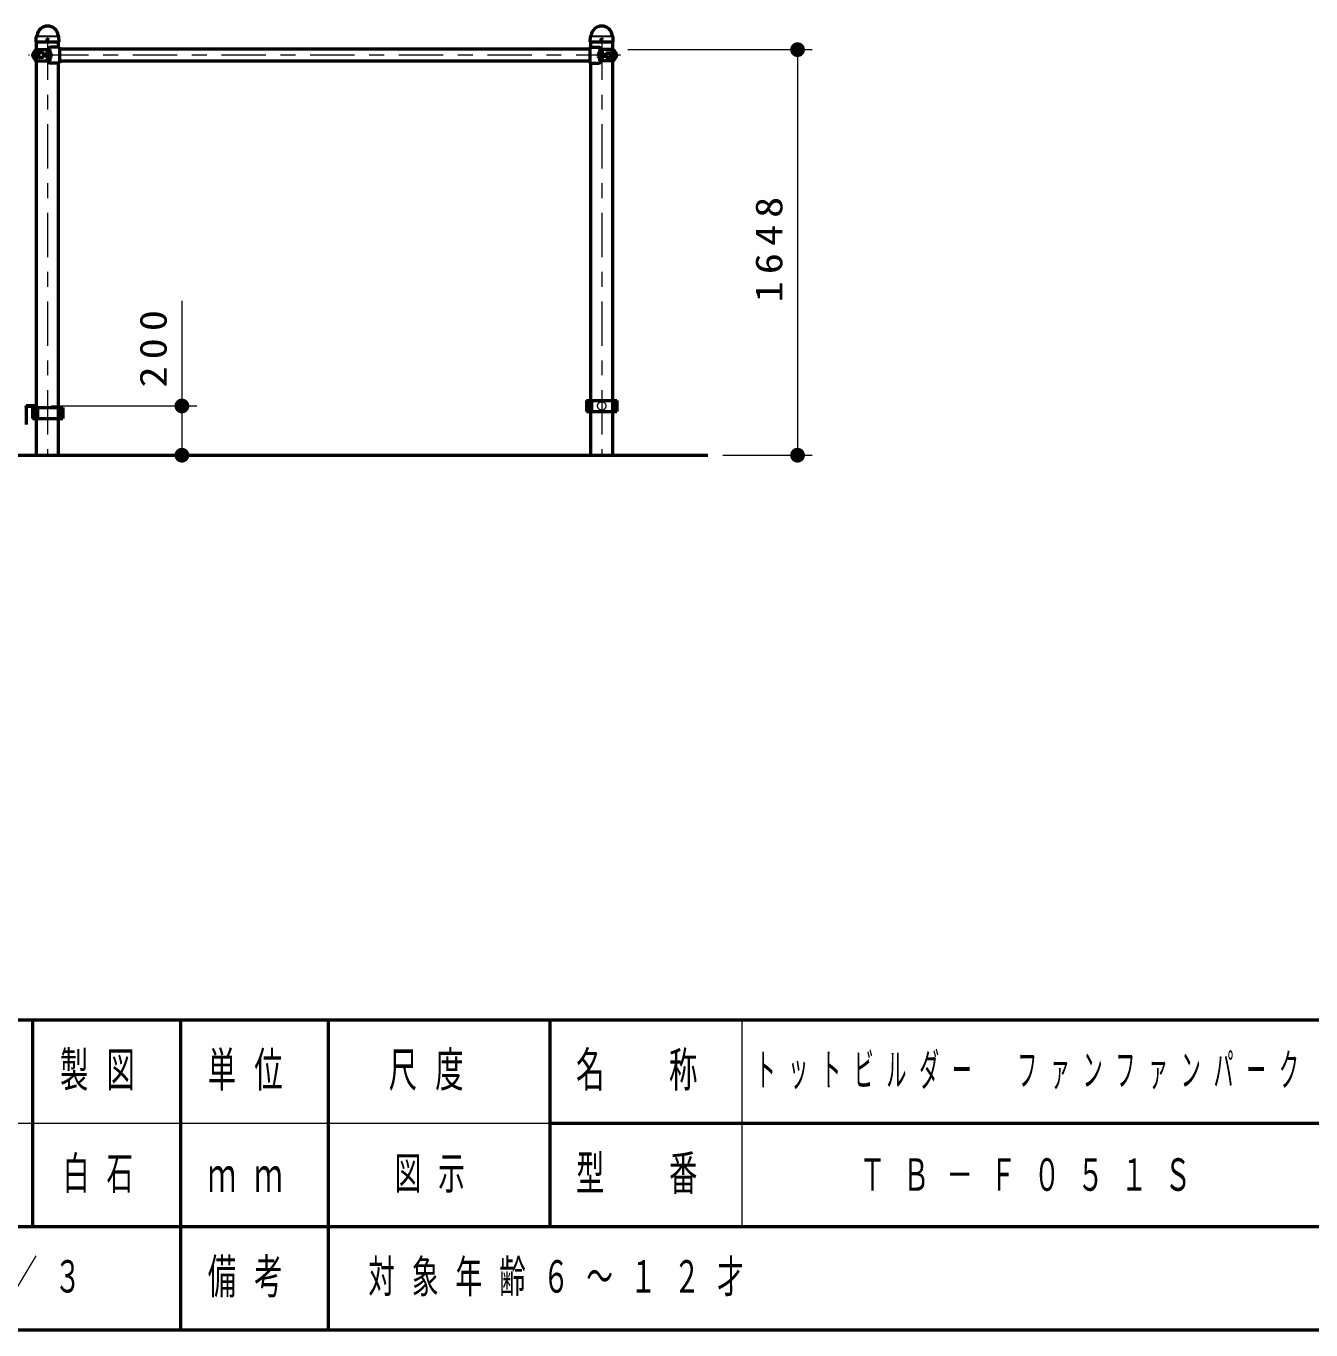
# Model space of a CAD drawing. Units: millimetres on the paper, scale 1:60. Extents: x -385 to 0, y -594 to 267.
# Drawn here: x -222.9 to -136, y -297 to -208.7 of the extents above; entities that cross this region are included whole.
import ezdxf

# ---------------------------------------------------------------- set-up
doc = ezdxf.new("R2010")
doc.units = ezdxf.units.MM
doc.linetypes.add('USER1', pattern=[4.5, 2.5, -2])
doc.linetypes.add('USER2', pattern=[6, 3, -1, 1, -1])
doc.layers.add('LY_1', color=140, linetype='Continuous', lineweight=50)
doc.styles.add('ＭＳ ゴシック', font='')
doc.styles.get('ＭＳ ゴシック').set_extended_font_data('MS Gothic')

# ---------------------------------------------------------------- blocks, each defined once
blk = doc.blocks.new('filled_dot')
at = {"color": 0, "linetype": 'Continuous', "lineweight": -2, "const_width": 1.25}
blk.add_lwpolyline([(-0.625, 0, 1), (0.625, 0, 1)], format="xyb", close=True, dxfattribs=at)

msp = doc.modelspace()

# ---------------------------------------------------------------- linework, layer by layer
at = {"layer": 'LY_1'}
for p, q in [((-222.258, -209.784), (-222.251, -209.453)), ((-222.25, -209.792), (-222.258, -209.784)), ((-222.25, -209.792), (-220.718, -209.792)), ((-222.231, -209.405), (-222.213, -209.387)), ((-222.227, -237.776), (-222.227, -209.792)), ((-220.737, -209.405), (-220.756, -209.387)), ((-220.742, -210.151), (-220.742, -209.792)), ((-220.71, -209.784), (-220.718, -209.792)), ((-220.71, -209.784), (-220.717, -209.453)), ((-184.758, -209.784), (-184.751, -209.453)), ((-184.75, -209.792), (-184.758, -209.784)), ((-184.75, -209.792), (-183.218, -209.792)), ((-184.731, -209.405), (-184.713, -209.387)), ((-184.727, -210.151), (-184.727, -209.792)), ((-183.237, -209.405), (-183.256, -209.387)), ((-183.242, -237.776), (-183.242, -209.792)), ((-183.21, -209.784), (-183.218, -209.792)), ((-183.21, -209.784), (-183.217, -209.453)), ((-222.429, -210.526), (-222.434, -210.526)), ((-222.429, -210.859), (-222.434, -210.859)), ((-222.252, -210.317), (-221.542, -210.317)), ((-221.754, -210.539), (-222.038, -210.525)), ((-221.754, -210.845), (-222.038, -210.86)), ((-221.754, -210.539), (-221.754, -210.845)), ((-221.509, -210.351), (-221.509, -211.034)), ((-221.442, -210.317), (-221.442, -211.067)), ((-221.342, -210.317), (-221.442, -210.317)), ((-221.342, -210.317), (-221.342, -211.067)), ((-221.342, -210.542), (-221.325, -210.542)), ((-221.342, -210.542), (-221.342, -210.842)), ((-221.342, -210.842), (-221.325, -210.842)), ((-220.672, -210.151), (-221.275, -210.151)), ((-221.242, -210.626), (-221.242, -210.759)), ((-220.672, -210.151), (-220.672, -211.234)), ((-184.797, -210.287), (-220.672, -210.287)), ((-184.797, -210.151), (-184.797, -211.234)), ((-184.797, -210.151), (-184.193, -210.151)), ((-184.227, -210.626), (-184.227, -210.759)), ((-184.127, -210.542), (-184.143, -210.542)), ((-184.127, -210.842), (-184.143, -210.842)), ((-184.127, -210.317), (-184.127, -211.067)), ((-184.127, -210.317), (-184.027, -210.317)), ((-184.127, -210.542), (-184.127, -210.842)), ((-184.027, -210.317), (-184.027, -211.067)), ((-183.959, -210.351), (-183.959, -211.034)), ((-183.216, -210.317), (-183.926, -210.317)), ((-183.715, -210.539), (-183.43, -210.525)), ((-183.715, -210.539), (-183.715, -210.845)), ((-183.715, -210.845), (-183.43, -210.86)), ((-183.039, -210.526), (-183.034, -210.526)), ((-183.039, -210.859), (-183.034, -210.859)), ((-222.251, -211.067), (-221.542, -211.067)), ((-221.342, -211.067), (-221.442, -211.067)), ((-220.672, -211.234), (-221.275, -211.234)), ((-220.742, -237.776), (-220.742, -211.234)), ((-184.797, -211.097), (-220.672, -211.097)), ((-184.797, -211.234), (-184.193, -211.234)), ((-184.727, -237.776), (-184.727, -211.234)), ((-184.127, -211.067), (-184.027, -211.067)), ((-183.217, -211.067), (-183.926, -211.067)), ((-222.227, -234.442), (-222.942, -234.442)), ((-222.227, -234.481), (-222.942, -234.481)), ((-222.942, -234.492), (-222.942, -235.692)), ((-222.514, -234.542), (-222.514, -235.292)), ((-222.514, -234.542), (-220.454, -234.542)), ((-222.385, -234.542), (-222.385, -235.292)), ((-222.336, -234.542), (-222.336, -235.292)), ((-222.18, -234.542), (-222.18, -235.292)), ((-220.592, -234.542), (-220.592, -235.292)), ((-220.454, -234.542), (-220.454, -235.292)), ((-185.014, -234.067), (-182.954, -234.067)), ((-185.014, -234.067), (-185.014, -234.817)), ((-185.014, -234.817), (-182.954, -234.817)), ((-184.885, -234.067), (-184.885, -234.817)), ((-184.836, -234.067), (-184.836, -234.817)), ((-184.68, -234.067), (-184.68, -234.817)), ((-183.092, -234.067), (-183.092, -234.817)), ((-182.954, -234.067), (-182.954, -234.817)), ((-222.514, -235.292), (-220.454, -235.292)), ((-222.5, -276), (-222.5, -290)), ((-212.5, -276), (-212.5, -297)), ((-202.5, -276), (-202.5, -290)), ((-187.5, -276), (-187.5, -290)), ((-187.5, -283), (-70, -283)), ((-242.5, -290), (0, -290)), ((-202.5, -290), (-202.5, -297))]:
    msp.add_line(p, q, dxfattribs=at)
at = {"layer": 'LY_1', "color": 7, "lineweight": 13}
for p, q in [((-222.229, -209.434), (-220.74, -209.434)), ((-222.198, -209.376), (-220.772, -209.376)), ((-184.729, -209.434), (-183.24, -209.434)), ((-184.698, -209.376), (-183.272, -209.376)), ((-182.216, -210.317), (-169.731, -210.317)), ((-170.731, -210.317), (-170.731, -237.776)), ((-212.397, -227.334), (-212.397, -237.776)), ((-221.227, -234.442), (-211.397, -234.442)), ((-175.792, -237.776), (-169.731, -237.776)), ((-174.5, -276), (-174.5, -290)), ((-242.5, -283), (-187.5, -283))]:
    msp.add_line(p, q, dxfattribs=at)
at = {"layer": 'LY_1', "color": 7, "linetype": 'USER2', "lineweight": 13}
for p, q in [((-221.484, -209.367), (-221.484, -237.776)), ((-183.984, -209.367), (-183.984, -237.776)), ((-182.717, -210.692), (-222.788, -210.692))]:
    msp.add_line(p, q, dxfattribs=at)
at = {"layer": 'LY_1', "color": 7, "linetype": 'USER1', "lineweight": 13}
for p, q in [((-222.234, -210.334), (-222.234, -211.051)), ((-221.758, -210.609), (-221.342, -210.609)), ((-221.758, -210.776), (-221.758, -210.609)), ((-221.758, -210.776), (-221.342, -210.776)), ((-221.617, -210.547), (-221.754, -210.539)), ((-221.617, -210.838), (-221.754, -210.845)), ((-221.609, -210.551), (-221.742, -210.551)), ((-221.742, -210.551), (-221.742, -210.834)), ((-221.609, -210.834), (-221.742, -210.834)), ((-221.609, -210.555), (-221.609, -210.83)), ((-221.509, -210.592), (-221.609, -210.592)), ((-221.509, -210.792), (-221.609, -210.792)), ((-221.342, -210.592), (-221.442, -210.592)), ((-221.342, -210.792), (-221.442, -210.792)), ((-184.127, -210.592), (-184.027, -210.592)), ((-183.71, -210.609), (-184.127, -210.609)), ((-183.71, -210.776), (-184.127, -210.776)), ((-184.127, -210.792), (-184.027, -210.792)), ((-183.959, -210.592), (-183.859, -210.592)), ((-183.959, -210.792), (-183.859, -210.792)), ((-183.859, -210.551), (-183.726, -210.551)), ((-183.859, -210.555), (-183.859, -210.83)), ((-183.859, -210.834), (-183.726, -210.834)), ((-183.851, -210.547), (-183.715, -210.539)), ((-183.851, -210.838), (-183.715, -210.845)), ((-183.726, -210.551), (-183.726, -210.834)), ((-183.71, -210.776), (-183.71, -210.609)), ((-183.234, -210.334), (-183.234, -211.051))]:
    msp.add_line(p, q, dxfattribs=at)
at = {"layer": 'LY_1', "color": 7}
for p, q in [((-334.701, -237.776), (-176.792, -237.776)), ((-385, -276), (0, -276)), ((-385, -297), (0, -297))]:
    msp.add_line(p, q, dxfattribs=at)
at = {"layer": 'LY_1'}
for centre in [(-221.484, -209.659), (-183.984, -209.659)]:
    msp.add_circle(centre, 0.05, dxfattribs=at)
at = {"layer": 'LY_1', "color": 7, "linetype": 'USER1', "lineweight": 13}
msp.add_circle((-183.984, -234.442), 0.283, dxfattribs=at)
at = {"layer": 'LY_1'}
for centre, radius, start, end in [((-221.484, -209.442), 0.72, 90, 173.3676), ((-221.484, -209.442), 0.72, 6.6324, 90), ((-183.984, -209.442), 0.72, 90, 173.3676), ((-183.984, -209.442), 0.72, 6.6324, 90), ((-222.181, -209.455), 0.07, 135, 178.99605), ((-222.246, -209.354), 0.0467, 315, 353.3676), ((-220.723, -209.354), 0.0467, 186.6324, 225), ((-220.787, -209.455), 0.07, 1.00395, 45), ((-184.681, -209.455), 0.07, 135, 178.99605), ((-184.746, -209.354), 0.0467, 315, 353.3676), ((-183.223, -209.354), 0.0467, 186.6324, 225), ((-183.287, -209.455), 0.07, 1.00395, 45), ((-222.234, -210.692), 0.267, 143.1301, 216.8699), ((-222.234, -210.692), 0.25, 154.44159, 205.55841), ((-221.407, -211.088), 1.167, 140.22094, 154.44159), ((-221.407, -210.297), 1.167, 205.55841, 219.77906), ((-222.434, -210.542), 0.0167, 90, 143.1301), ((-222.434, -210.842), 0.0167, 216.8699, 270), ((-222.252, -210.384), 0.0667, 90, 140.22094), ((-221.875, -210.692), 0.232, 154.69944, 205.30056), ((-221.029, -211.092), 1.167, 151.38495, 154.69944), ((-221.029, -210.293), 1.167, 205.30056, 208.61505), ((-222.039, -210.541), 0.0167, 87, 151.38495), ((-222.039, -210.843), 0.0167, 208.61505, 273), ((-221.542, -210.351), 0.0333, 0, 90), ((-221.275, -210.317), 0.167, 90, 180), ((-221.325, -210.626), 0.0833, 0, 90), ((-221.325, -210.759), 0.0833, 270, 0), ((-184.143, -210.626), 0.0833, 90, 180), ((-184.143, -210.759), 0.0833, 180, 270), ((-184.193, -210.317), 0.167, 0, 90), ((-183.926, -210.351), 0.0333, 90, 180), ((-183.429, -210.541), 0.0167, 28.61505, 93), ((-183.429, -210.843), 0.0167, 267, 331.38495), ((-184.439, -211.092), 1.167, 25.30055, 28.61505), ((-184.439, -210.293), 1.167, 331.38495, 334.69945), ((-183.593, -210.692), 0.232, 334.69945, 25.30055), ((-183.216, -210.384), 0.0667, 39.77906, 90), ((-184.061, -211.088), 1.167, 25.55841, 39.77906), ((-184.061, -210.297), 1.167, 320.22094, 334.44159), ((-183.034, -210.542), 0.0167, 36.8699, 90), ((-183.034, -210.842), 0.0167, 270, 323.1301), ((-183.234, -210.692), 0.267, 323.1301, 36.8699), ((-183.234, -210.692), 0.25, 334.44159, 25.55841), ((-222.252, -211.001), 0.0667, 219.77906, 270), ((-221.542, -211.034), 0.0333, 270, 0), ((-221.275, -211.067), 0.167, 180, 270), ((-184.193, -211.067), 0.167, 270, 0), ((-183.926, -211.034), 0.0333, 180, 270), ((-183.216, -211.001), 0.0667, 270, 320.22094), ((-222.992, -234.492), 0.05, 0, 90)]:
    msp.add_arc(centre, radius, start, end, dxfattribs=at)
at = {"layer": 'LY_1', "color": 7, "linetype": 'USER1', "lineweight": 13}
for centre, radius, start, end in [((-222.251, -210.334), 0.0167, 0, 91.98888), ((-221.617, -210.555), 0.0083, 0, 88), ((-221.617, -210.555), 0.0083, 0, 88), ((-221.617, -210.83), 0.0083, 272, 0), ((-221.617, -210.83), 0.0083, 273, 0), ((-183.851, -210.555), 0.0083, 92, 180), ((-183.851, -210.555), 0.0083, 92, 180), ((-183.851, -210.83), 0.0083, 180, 268), ((-183.851, -210.83), 0.0083, 180, 267), ((-183.217, -210.334), 0.0167, 88.01112, 180), ((-222.251, -211.051), 0.0167, 270, 0), ((-183.217, -211.051), 0.0167, 180, 270)]:
    msp.add_arc(centre, radius, start, end, dxfattribs=at)

# ---------------------------------------------------------------- block references
at = {"layer": 'LY_1', "color": 7, "lineweight": 13, "xscale": 0.4, "yscale": 0.4}
for p, rotation in [((-170.731, -210.317), 270), ((-212.397, -234.442), 270), ((-212.397, -237.776), 90), ((-170.731, -237.776), 90)]:
    msp.add_blockref('filled_dot', p, dxfattribs=dict(at, rotation=rotation))

# ---------------------------------------------------------------- texts
at = {"layer": 'LY_1', "color": 7, "char_height": 1.833, "attachment_point": 8, "rotation": 90, "style": 'ＭＳ ゴシック'}
for s, insert in [('\\T1.33;\\W1.15;1648', (-171.731, -223.619)), ('\\T1.33;\\W1.15;200', (-213.397, -230.334))]:
    msp.add_mtext(s, dxfattribs=dict(at, insert=insert))
at = {"layer": 'LY_1', "color": 7, "style": 'ＭＳ ゴシック'}
for s, insert, char_height, attachment_point in [('\\T1.64;\\W0.6;製図', (-217.5, -279.5), 2.346, 5), ('\\T1.64;\\W0.6;単位', (-207.5, -279.5), 2.346, 5), ('\\T1.64;\\W0.6;尺度', (-195.25, -279.5), 2.346, 5), ('\\T1.64;\\W0.6;名\u3000称', (-181, -279.5), 2.346, 5), ('\\T1.64;\\W0.45;トットビルダー\u3000ファンファンパーク', (-154.75, -279.5), 2.199, 5), ('\\T1.64;\\W0.6;白石', (-217.5, -286.5), 2.199, 5), ('\\T1.64;\\W0.6;図示', (-198, -286.5), 2.199, 4), ('\\T1.64;\\W0.6;型\u3000番', (-181, -286.5), 2.346, 5), ('\\T1.64;\\W0.6;ｍｍ', (-207.5, -286.5), 2.346, 5), ('\\T1.64;\\W0.6;ＴＢ－Ｆ０５１Ｓ', (-154.75, -286.5), 2.199, 5), ('\\T1.64;\\W0.6;２／３', (-222.5, -293.5), 2.199, 5), ('\\T1.64;\\W0.6;備考', (-207.5, -293.5), 2.346, 5), ('\\T1.64;\\W0.6;対象年齢６～１２才', (-186.5, -293.5), 2.199, 5)]:
    msp.add_mtext(s, dxfattribs=dict(at, insert=insert, char_height=char_height, attachment_point=attachment_point))

doc.saveas('drawing.dxf')
